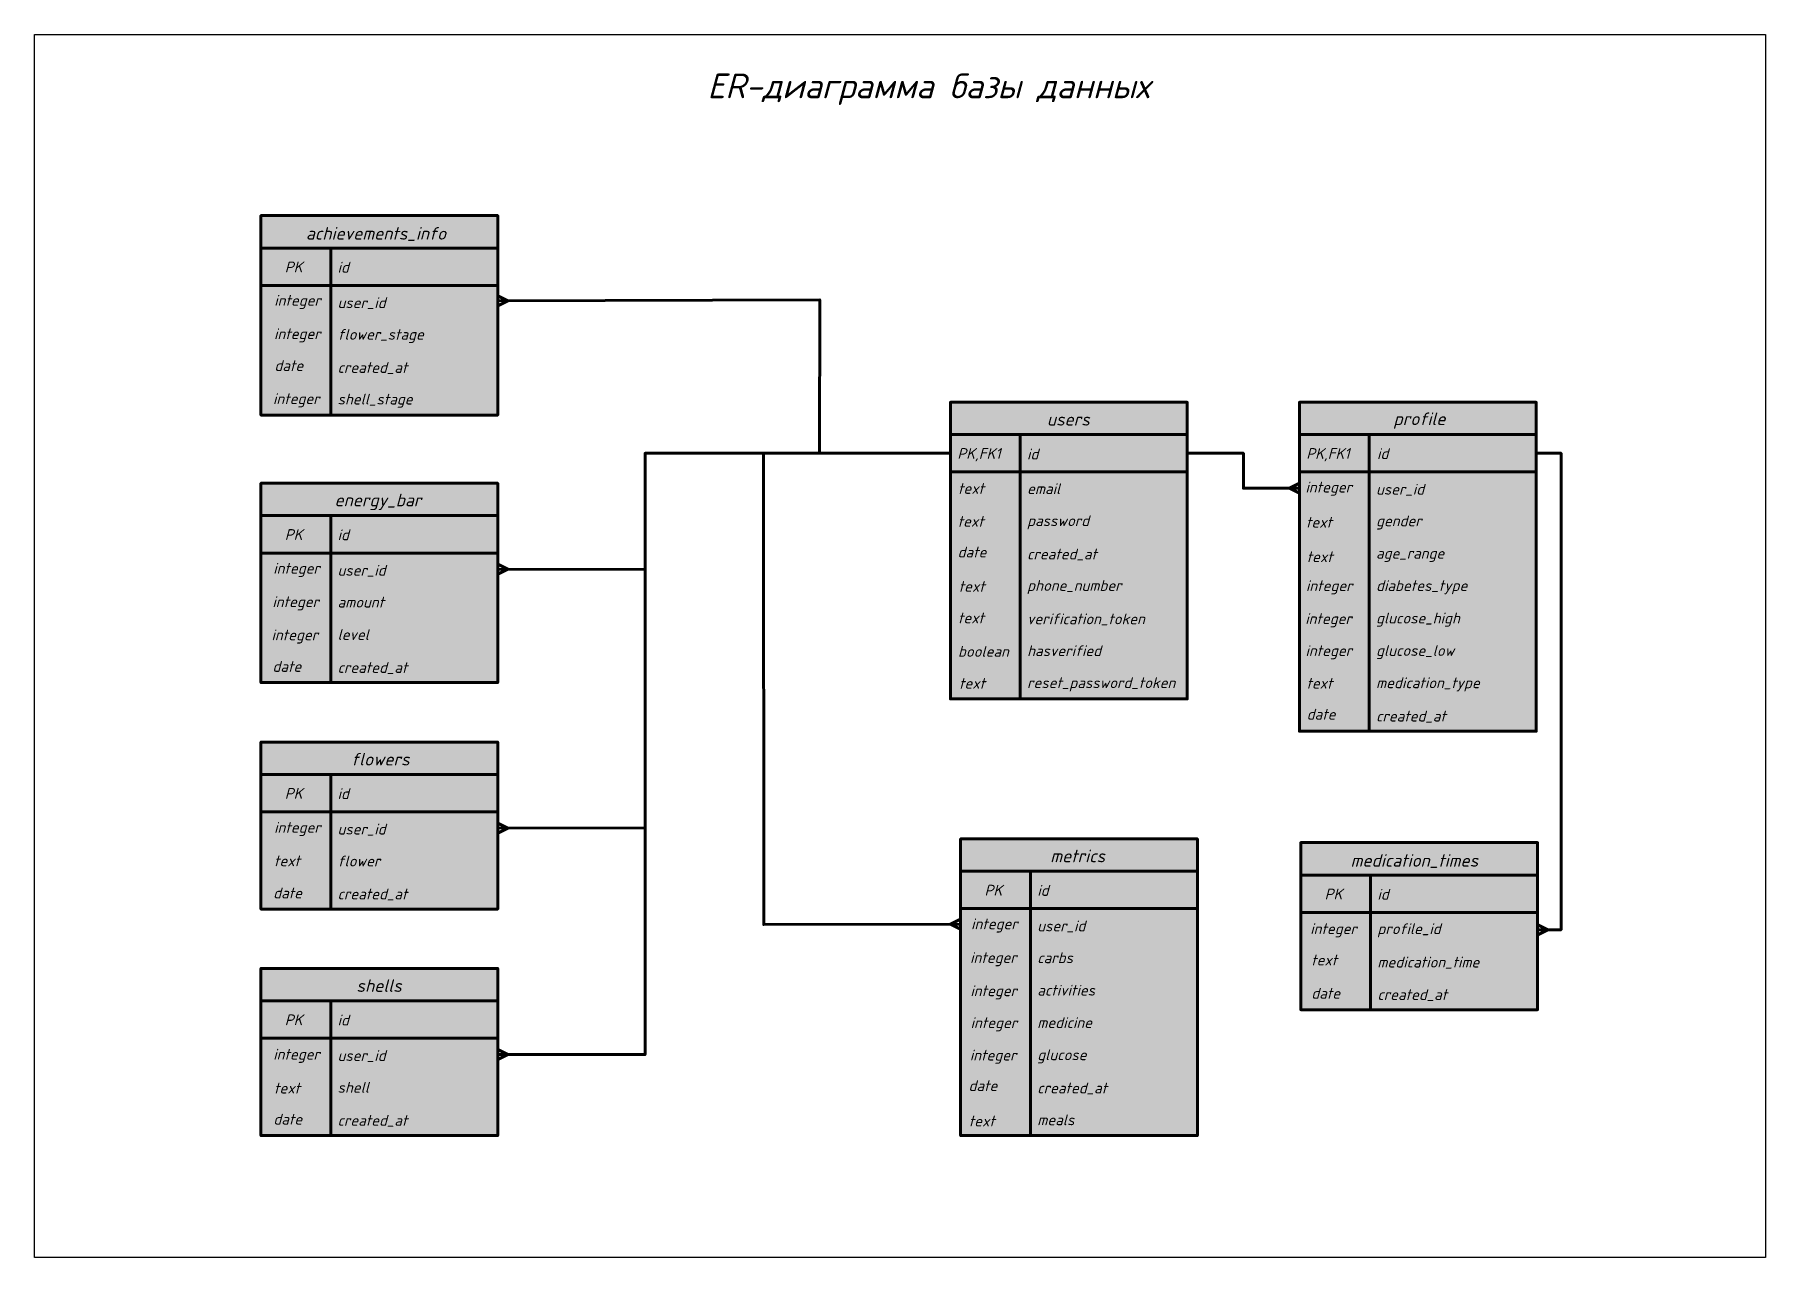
# Model space of a CAD drawing. Extents: x 1752 to 2593, y 74 to 668.
import ezdxf

# ---------------------------------------------------------------- set-up
doc = ezdxf.new("R2010")
doc.units = 0
doc.header["$MEASUREMENT"] = 0
doc.layers.get('0').update_dxf_attribs({"linetype": 'CONTINUOUS'})
doc.layers.add('KONTUR', color=7, linetype='CONTINUOUS')
doc.styles.add('PDF Helvetica', font='ISOCPEUI.TTF')

msp = doc.modelspace()

# ---------------------------------------------------------------- linework, layer by layer
at = {"color": 7, "lineweight": 100}
for points in [[(1976.55, 563.91), (1976.55, 482.76), (1861.5, 482.76), (1861.5, 563.91), (1861.5, 579.65), (1976.55, 579.65)], [(2311.62, 473.28), (2311.62, 344.9), (2196.56, 344.9), (2196.56, 473.28), (2196.56, 489.02), (2311.62, 489.02)], [(2481.18, 473.28), (2481.18, 329.15), (2366.12, 329.15), (2366.12, 473.28), (2366.12, 489.02), (2481.18, 489.02)], [(1976.55, 433.91), (1976.55, 352.76), (1861.5, 352.76), (1861.5, 433.91), (1861.5, 449.65), (1976.55, 449.65)], [(1976.55, 308.16), (1976.55, 242.76), (1861.5, 242.76), (1861.5, 308.16), (1861.5, 323.91), (1976.55, 323.91)], [(2316.55, 261.14), (2316.55, 132.76), (2201.5, 132.76), (2201.5, 261.14), (2201.5, 276.88), (2316.55, 276.88)], [(2481.82, 259.29), (2481.82, 193.89), (2366.76, 193.89), (2366.76, 259.29), (2366.76, 275.04), (2481.82, 275.04)], [(1976.55, 198.16), (1976.55, 132.76), (1861.5, 132.76), (1861.5, 198.16), (1861.5, 213.91), (1976.55, 213.91)]]:
    msp.add_lwpolyline(points, close=True, dxfattribs=at)
for points in [[(1861.5, 563.91), (1976.55, 563.91)], [(1895.41, 563.91), (1895.41, 545.74), (1895.41, 529.99), (1895.41, 514.25), (1895.41, 498.5), (1895.41, 482.76)], [(1976.55, 545.74), (1861.5, 545.74)], [(2196.56, 473.28), (2311.62, 473.28)], [(2230.47, 473.28), (2230.47, 455.11), (2230.47, 439.37), (2230.47, 423.62), (2230.47, 407.88), (2230.47, 392.13), (2230.47, 376.39), (2230.47, 360.64), (2230.47, 344.9)], [(2366.12, 473.28), (2481.18, 473.28)], [(2400.03, 473.28), (2400.03, 455.11), (2400.03, 439.37), (2400.03, 423.62), (2400.03, 407.88), (2400.03, 392.13), (2400.03, 376.39), (2400.03, 360.64), (2400.03, 344.9), (2400.03, 329.15)], [(2311.62, 455.11), (2196.56, 455.11)], [(2481.18, 455.11), (2366.12, 455.11)], [(1861.5, 433.91), (1976.55, 433.91)], [(1895.41, 433.91), (1895.41, 415.74), (1895.41, 399.99), (1895.41, 384.25), (1895.41, 368.5), (1895.41, 352.76)], [(1976.55, 415.74), (1861.5, 415.74)], [(1976.55, 405.44), (1981.4, 407.87), (1976.55, 410.29)], [(1861.5, 308.16), (1976.55, 308.16)], [(1895.41, 308.16), (1895.41, 289.99), (1895.41, 274.25), (1895.41, 258.5), (1895.41, 242.76)], [(1976.55, 289.99), (1861.5, 289.99)], [(2201.5, 261.14), (2316.55, 261.14)], [(2235.41, 261.14), (2235.41, 242.97), (2235.41, 227.23), (2235.41, 211.48), (2235.41, 195.74), (2235.41, 179.99), (2235.41, 164.25), (2235.41, 148.5), (2235.41, 132.76)], [(2366.76, 259.29), (2481.82, 259.29)], [(2400.67, 259.29), (2400.67, 241.13), (2400.67, 225.38), (2400.67, 209.64), (2400.67, 193.89)], [(2201.5, 237.93), (2196.65, 235.51), (2201.5, 233.09)], [(2316.55, 242.97), (2201.5, 242.97)], [(2481.82, 241.13), (2366.76, 241.13)], [(1861.5, 198.16), (1976.55, 198.16)], [(1895.41, 198.16), (1895.41, 179.99), (1895.41, 164.25), (1895.41, 148.5), (1895.41, 132.76)], [(1976.55, 179.99), (1861.5, 179.99)]]:
    msp.add_lwpolyline(points, dxfattribs=at)
at = {"color": 7, "lineweight": 80}
for points in [[(1976.6, 407.88), (2048.26, 407.73), (2048.2, 464.19), (2196.56, 464.19), (2132.98, 464.19), (2133.05, 538.79), (1976.58, 538.18)], [(1976.68, 535.87), (1981.52, 538.29), (1976.68, 540.71)], [(2196.56, 464.19), (2048.2, 464.19), (2048.15, 282.31), (1976.56, 282)], [(1976.57, 172.09), (2048.21, 172.1), (2048.2, 464.19), (2196.56, 464.19), (2105.73, 464.19), (2105.83, 235.27), (2201.42, 235.51)], [(2311.62, 464.19), (2338.87, 464.19), (2338.87, 447.24), (2366.12, 447.24)], [(2481.18, 464.19), (2493.29, 464.19), (2493.24, 232.71), (2481.95, 232.73)], [(2366.12, 449.66), (2361.28, 447.24), (2366.12, 444.82)], [(1976.55, 279.7), (1981.4, 282.12), (1976.55, 284.54)], [(2481.99, 230.32), (2486.83, 232.74), (2481.99, 235.17)], [(1976.55, 169.7), (1981.4, 172.12), (1976.55, 174.54)]]:
    msp.add_lwpolyline(points, dxfattribs=at)
at = {"color": 254, "lineweight": 100, "true_color": 0xdfdfdf, "transparency": 33554559}
for points in [[(1861.5, 563.91), (1861.5, 579.65), (1976.55, 563.91), (1976.55, 579.65)], [(2196.56, 473.28), (2196.56, 489.02), (2311.62, 473.28), (2311.62, 489.02)], [(2366.12, 473.28), (2366.12, 489.02), (2481.18, 473.28), (2481.18, 489.02)], [(1861.5, 433.91), (1861.5, 449.65), (1976.55, 433.91), (1976.55, 449.65)], [(1861.5, 308.16), (1861.5, 323.91), (1976.55, 308.16), (1976.55, 323.91)], [(2201.5, 261.14), (2201.5, 276.88), (2316.55, 261.14), (2316.55, 276.88)], [(2366.76, 259.29), (2366.76, 275.04), (2481.82, 259.29), (2481.82, 275.04)], [(1861.5, 198.16), (1861.5, 213.91), (1976.55, 198.16), (1976.55, 213.91)]]:
    msp.add_solid(points, dxfattribs=at)
at = {"color": 7, "lineweight": 100, "true_color": 0xffffff, "transparency": 33554559}
for points in [[(1861.5, 563.91), (1861.5, 482.76), (1976.55, 563.91), (1976.55, 482.76)], [(2196.56, 473.28), (2196.56, 344.9), (2311.62, 473.28), (2311.62, 344.9)], [(2366.12, 473.28), (2366.12, 329.15), (2481.18, 473.28), (2481.18, 329.15)], [(1861.5, 433.91), (1861.5, 352.76), (1976.55, 433.91), (1976.55, 352.76)], [(1861.5, 308.16), (1861.5, 242.76), (1976.55, 308.16), (1976.55, 242.76)], [(2201.5, 261.14), (2201.5, 132.76), (2316.55, 261.14), (2316.55, 132.76)], [(2366.76, 259.29), (2366.76, 193.89), (2481.82, 259.29), (2481.82, 193.89)], [(1861.5, 198.16), (1861.5, 132.76), (1976.55, 198.16), (1976.55, 132.76)]]:
    msp.add_solid(points, dxfattribs=at)
at = {"layer": 'KONTUR'}
for p, q in [((1751.54, 73.57), (1751.54, 667.57)), ((1751.54, 667.57), (2592.54, 667.57)), ((2592.54, 667.57), (2592.54, 73.57)), ((2592.54, 73.57), (1751.54, 73.57))]:
    msp.add_line(p, q, dxfattribs=at)

# ---------------------------------------------------------------- texts
at = {"insert": (2078.49, 648.66), "char_height": 12, "attachment_point": 1, "style": 'PDF Helvetica'}
msp.add_mtext_dynamic_manual_height_columns('ER-диаграмма базы данных', width=218.8542, gutter_width=20, heights=[15.54], dxfattribs=at)
at = {"color": 7, "lineweight": 100, "attachment_point": 7, "style": 'PDF Helvetica'}
for s, insert, char_height in [('achievements_info', (1883.38, 567.39), 6.1041), ('PK', (1873.1, 552.1), 5.232), ('id', (1898.74, 551.96), 5.232), ('integer', (1867.97, 534.28), 5.232), ('user_id', (1898.74, 534.23), 5.232), ('integer', (1867.88, 518.06), 5.232), ('flower_stage', (1898.74, 517.79), 5.2321), ('date', (1868.06, 504.17), 5.232), ('created_at', (1898.74, 502.74), 5.232), ('integer', (1867.37, 486.51), 5.232), ('shell_stage', (1898.74, 486.3), 5.2321), ('users', (2243.42, 477.65), 6.104), ('profile', (2411.8, 476.05), 6.104), ('PK,FK1', (2199.89, 460.24), 5.232), ('id', (2233.75, 461.2), 5.232), ('PK,FK1 ', (2369.45, 460.24), 5.232), ('id', (2403.83, 461.41), 5.232), ('text', (2200.21, 444.48), 5.232), ('email', (2233.8, 444.38), 5.232), ('integer', (2369.04, 443.54), 5.232), ('user_id', (2403.36, 443.61), 5.232), ('energy_bar', (1897.28, 436.57), 6.104), ('text', (2200.05, 428.51), 5.232), ('password', (2233.8, 427.25), 5.232), ('text', (2369.3, 428.09), 5.232), ('gender', (2403.36, 427.16), 5.232), ('PK', (1873.1, 422.1), 5.232), ('id', (1898.74, 421.96), 5.232), ('date', (2200.03, 413.57), 5.232), ('created_at', (2233.8, 412.12), 5.232), ('text', (2369.63, 411.3), 5.232), ('age_range', (2403.36, 411.42), 5.232), ('integer', (1867.49, 404.13), 5.232), ('user_id', (1898.74, 404.23), 5.232), ('text', (2200.55, 396.91), 5.232), ('phone_number', (2233.8, 395.76), 5.2321), ('integer', (2369.29, 395.66), 5.232), ('diabetes_type', (2403.36, 395.72), 5.2321), ('integer', (1867.06, 387.88), 5.232), ('amount', (1898.74, 389.26), 5.232), ('integer', (1866.63, 371.77), 5.232), ('level', (1898.74, 373.52), 5.232), ('text', (2200.21, 381.61), 5.232), ('verification_token', (2233.8, 380.63), 5.2321), ('integer', (2368.94, 379.66), 5.232), ('glucose_high', (2403.36, 379.93), 5.2321), ('boolean', (2200.21, 365.32), 5.232), ('hasverified', (2233.8, 365.64), 5.2321), ('integer', (2369.06, 364.13), 5.232), ('glucose_low', (2403.36, 364.18), 5.2321), ('date', (1867.12, 358.01), 5.232), ('created_at', (1898.74, 357), 5.232), ('text', (2200.72, 349.84), 5.232), ('reset_password_token', (2233.8, 348.53), 5.2321), ('text', (2369.53, 349.87), 5.232), ('medication_type', (2403.36, 348.49), 5.2321), ('date', (2369.65, 334.81), 5.232), ('created_at', (2403.36, 333.39), 5.232), ('flowers', (1905.3, 312.53), 6.104), ('PK', (1873.1, 296.35), 5.232), ('id', (1898.74, 296.22), 5.232), ('integer', (1867.92, 278.26), 5.232), ('user_id', (1898.74, 278.49), 5.232), ('metrics', (2245.06, 265.51), 6.104), ('medication_times', (2391, 262.77), 6.1041), ('text', (1867.86, 263.59), 5.232), ('flower', (1898.74, 263.52), 5.232), ('date', (1867.47, 247.97), 5.232), ('created_at', (1898.74, 247), 5.232), ('PK', (2213.1, 249.33), 5.232), ('id', (2238.74, 249.2), 5.232), ('PK', (2378.37, 247.48), 5.232), ('id', (2404, 247.35), 5.232), ('integer', (2206.59, 231.39), 5.232), ('user_id', (2238.74, 231.47), 5.232), ('integer', (2371.37, 229.02), 5.232), ('profile_id', (2404, 229.01), 5.232), ('integer', (2206.1, 215.02), 5.232), ('carbs', (2238.74, 216.49), 5.232), ('text', (2371.83, 215.4), 5.232), ('medication_time', (2404, 213.88), 5.2321), ('shells', (1907.89, 202.53), 6.104), ('integer', (2206.22, 198.88), 5.232), ('activities', (2238.74, 200.74), 5.232), ('date', (2371.91, 199.25), 5.232), ('created_at', (2404, 198.13), 5.232), ('PK', (1873.1, 186.35), 5.232), ('id', (1898.74, 186.22), 5.232), ('integer', (2206.34, 183.37), 5.232), ('medicine', (2238.74, 185.01), 5.232), ('integer', (1867.49, 168.06), 5.232), ('user_id', (1898.74, 168.49), 5.232), ('integer', (2205.97, 167.61), 5.232), ('glucose', (2238.74, 167.79), 5.232), ('text', (1867.86, 153.17), 5.232), ('shell', (1898.74, 153.51), 5.232), ('date', (2205.34, 154.35), 5.232), ('created_at', (2238.74, 152.74), 5.232), ('date', (1867.55, 138.08), 5.232), ('meals', (2238.74, 137.76), 5.232), ('created_at', (1898.74, 137), 5.232), ('text', (2205.46, 137.18), 5.232)]:
    msp.add_mtext(s, dxfattribs=dict(at, insert=insert, char_height=char_height))

doc.saveas('drawing.dxf')
